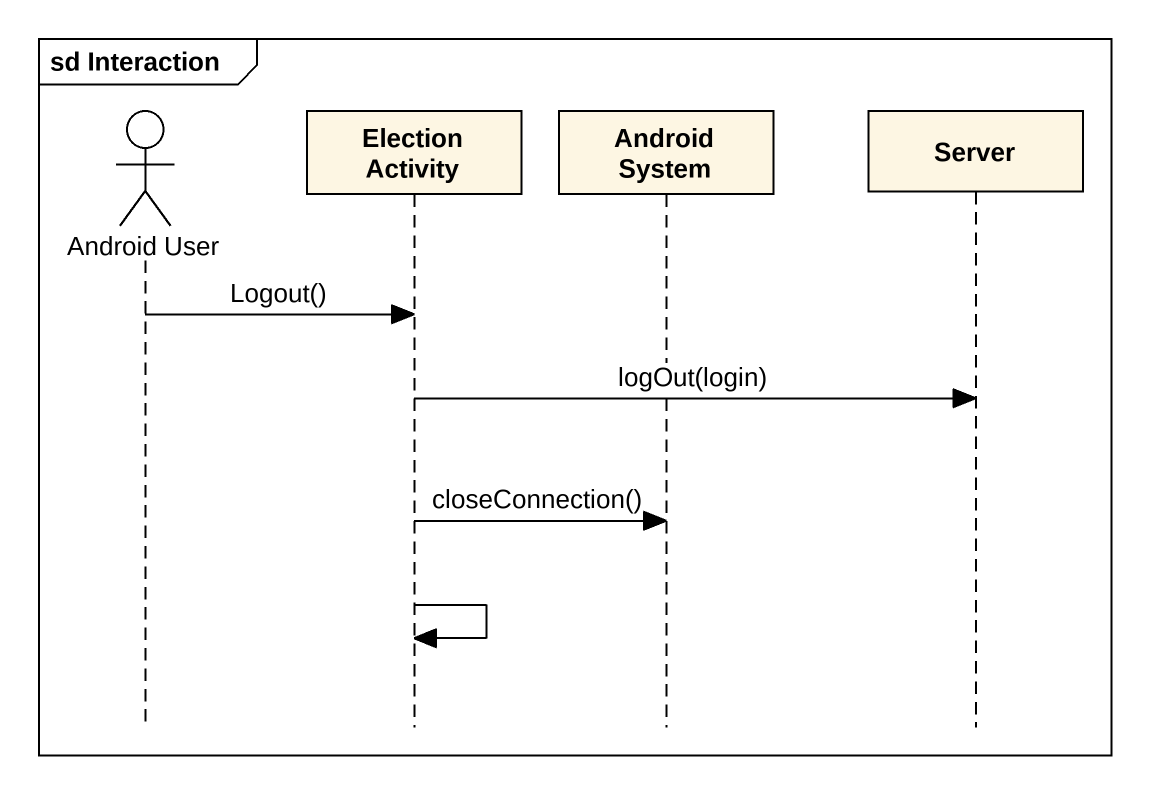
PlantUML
@startuml
mainframe sd Interaction
hide footbox
actor "Android User" as Android_User
participant "Election Activity" as Election_Activity
participant "Android System" as Android_System
participant Server

Android_User -> Election_Activity : Logout()
Election_Activity -> Server : logOut(login)
Election_Activity -> Android_System : closeConnection()
Election_Activity -> Election_Activity
@enduml
